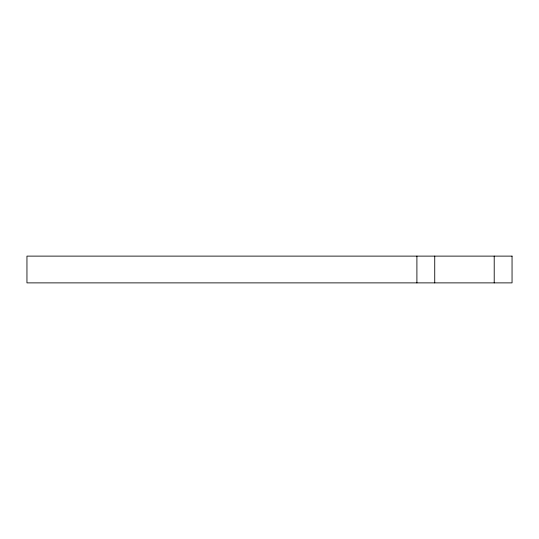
<?xml version="1.0" encoding="UTF-8"?>
<svg xmlns="http://www.w3.org/2000/svg" width="539" height="539" viewBox="0 0 539 539"><rect width="100%" height="100%" fill="white"/><g stroke="black" fill="none" stroke-linecap="round" stroke-linejoin="round"><path stroke-width="0.81" d="M494.209 256.119L494.209 282.881M434.737 256.119L434.737 282.881M416.903 256.119L416.903 282.881M512.05 256.119L26.95 256.119L26.95 282.881L512.05 282.881L512.05 256.119"/></g></svg>
